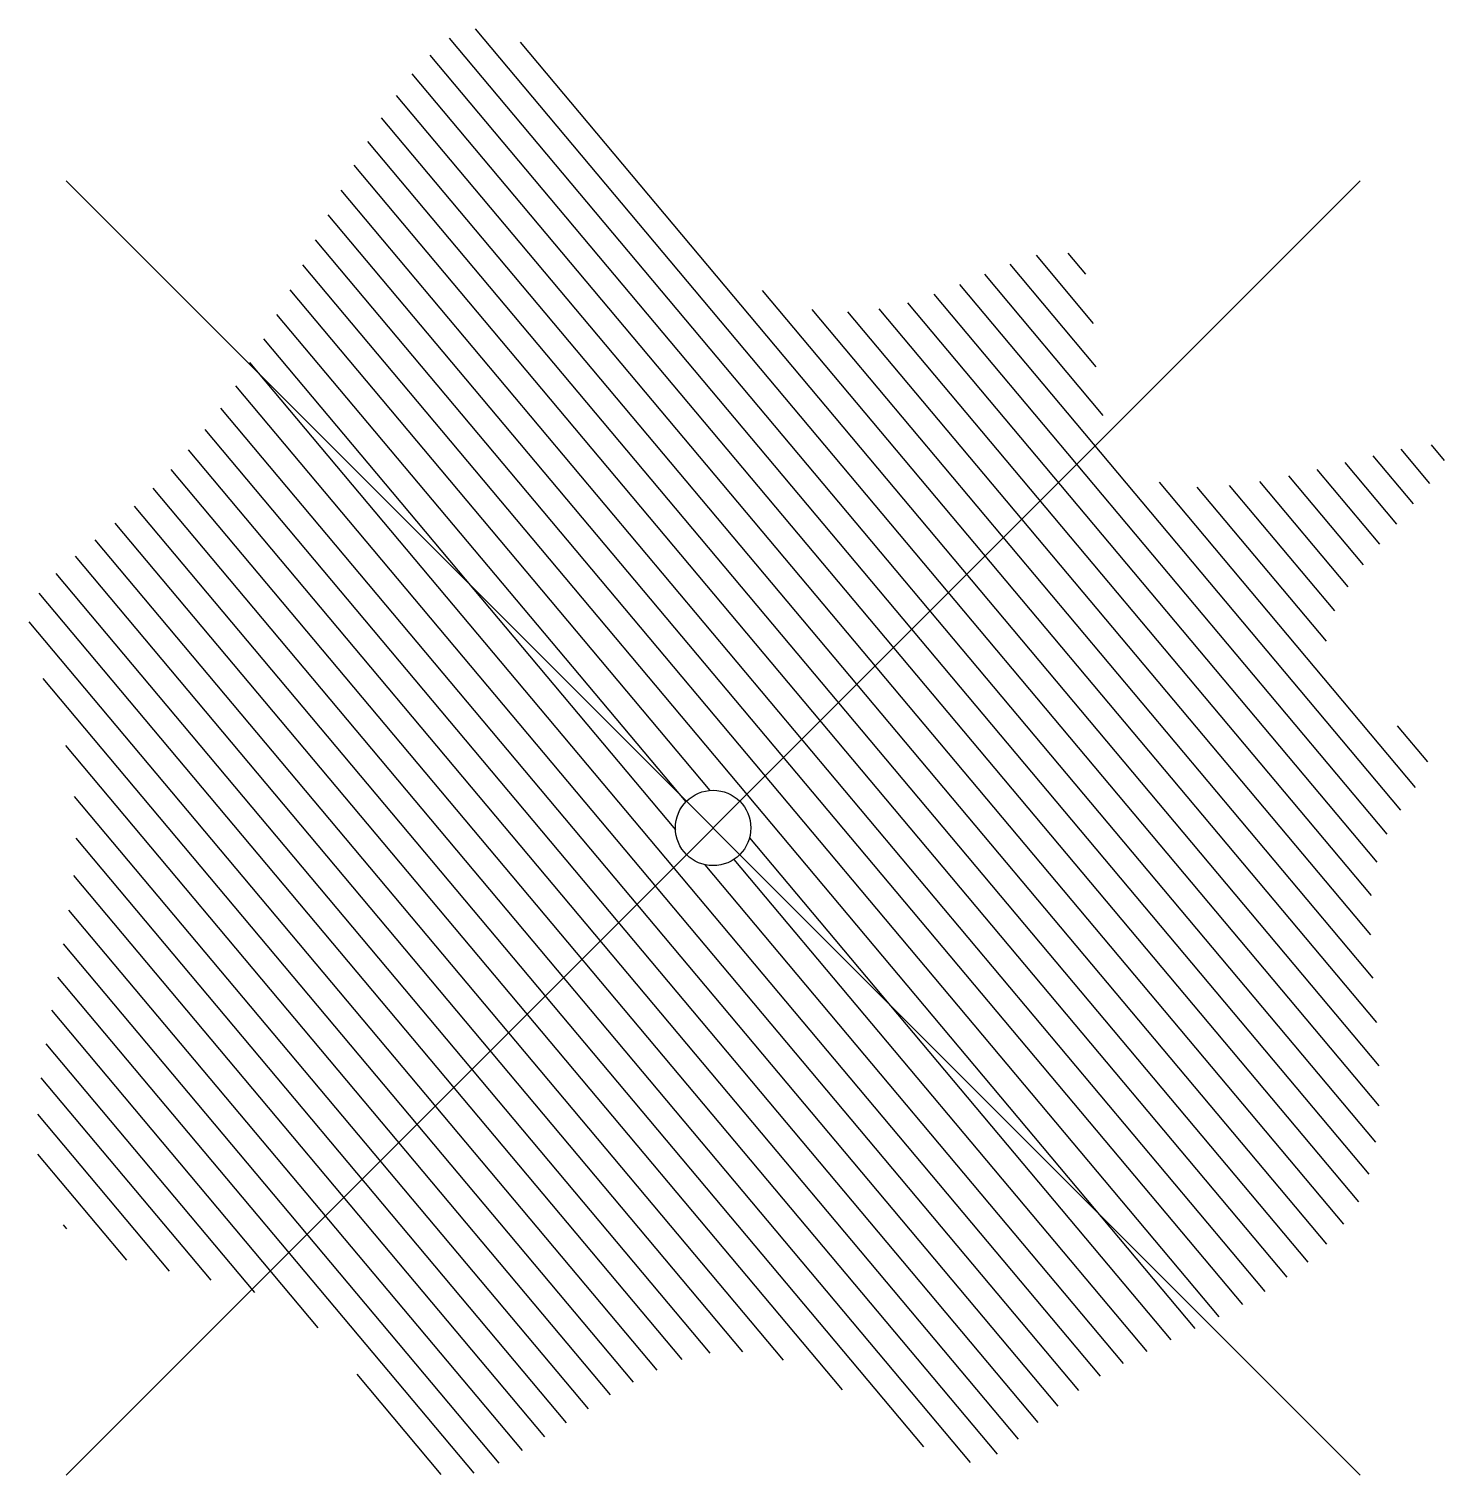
# Model space of a CAD drawing. Header units: metres. Extents: x -4.54 to 4.85, y -4.29 to 5.3.
import ezdxf

# ---------------------------------------------------------------- set-up
doc = ezdxf.new("R2010")
doc.units = ezdxf.units.M
doc.header["$LTSCALE"] = 0.2

msp = doc.modelspace()

# ---------------------------------------------------------------- linework, layer by layer
for p, q in [((-1.5776, 5.3006), (4.4175, -1.844)), ((-1.7506, 5.2403), (4.3955, -2.0842)), ((-1.2794, 5.2118), (4.4176, -1.5776)), ((-1.8795, 5.1275), (4.3499, -2.2964)), ((-1.9986, 5.003), (4.281, -2.4808)), ((-2.1022, 4.8599), (4.1822, -2.6295)), ((-2.2015, 4.7118), (4.0691, -2.7613)), ((-2.2931, 4.5544), (3.9449, -2.8797)), ((-2.3837, 4.396), (3.806, -2.9806)), ((-2.4695, 4.2317), (3.661, -3.0744)), ((-2.5552, 4.0674), (3.5111, -3.1622)), ((-2.6397, 3.9015), (3.3546, -3.2422)), ((2.1424, 3.7987), (2.5222, 3.3462)), ((2.3532, 3.814), (2.4706, 3.6742)), ((-2.7239, 3.7354), (0.1104, 0.3575)), ((1.8009, 3.6727), (2.5861, 2.737)), ((1.9681, 3.74), (2.5399, 3.0586)), ((-2.809, 3.5704), (-0.0221, 0.249)), ((0.3263, 3.5647), (4.4011, -1.2914)), ((1.6346, 3.6045), (4.5593, 0.119)), ((1.2886, 3.4839), (4.4025, -0.2272)), ((1.4634, 3.542), (4.4704, -0.0416)), ((-2.8955, 3.4069), (-0.1812, 0.1722)), ((0.6546, 3.44), (4.3776, -0.997)), ((0.8911, 3.4246), (4.3605, -0.7101)), ((1.0985, 3.4439), (4.365, -0.4489)), ((-2.9821, 3.2437), (-0.2497, -0.0128)), ((-3.075, 3.0878), (-0.3166, -0.1994)), ((-3.1679, 2.932), (2.4243, -3.7324)), ((-3.2687, 2.7858), (2.287, -3.8353)), ((-3.3722, 2.6426), (2.1546, -3.9441)), ((-3.4827, 2.5077), (2.0231, -4.0538)), ((4.5631, 2.5129), (4.7536, 2.2858)), ((4.7631, 2.541), (4.8494, 2.4382)), ((4.1908, 2.4236), (4.5328, 2.016)), ((4.3759, 2.4695), (4.6444, 2.1494)), ((-3.5967, 2.3772), (1.8837, -4.1542)), ((3.8167, 2.3364), (4.3132, 1.7448)), ((4.0054, 2.378), (4.4209, 1.8829)), ((-3.7175, 2.2546), (1.7064, -4.2093)), ((2.9583, 2.2935), (4.6577, 0.2682)), ((3.2088, 2.2614), (4.0672, 1.2384)), ((3.4239, 2.2715), (4.1214, 1.4403)), ((3.6258, 2.2974), (4.2115, 1.5995)), ((-3.8407, 2.135), (1.395, -4.1047)), ((-3.97, 2.0225), (0.8552, -3.728)), ((-4.1008, 1.9119), (0.4652, -3.5297)), ((-4.2323, 1.8022), (0.1955, -3.4747)), ((-4.3606, 1.6886), (-0.0211, -3.4831)), ((-4.4736, 1.5567), (-0.208, -3.5268)), ((-4.539, 1.3682), (-0.3726, -3.5971)), ((-4.4462, 0.9911), (-0.5303, -3.6757)), ((4.538, 0.6773), (4.7389, 0.4379)), ((-4.2973, 0.5471), (-0.6824, -3.7609)), ((0.1104, 0.3575), (3.1967, -3.3205)), ((-4.2378, 0.2097), (-0.8286, -3.8531)), ((-4.2285, -0.0679), (-0.9742, -3.9461)), ((0.2414, -0.065), (3.0369, -3.3966)), ((-0.3166, -0.1994), (2.568, -3.6373)), ((-0.0559, -0.2437), (2.7213, -3.5534)), ((0.1381, -0.2084), (2.878, -3.4736)), ((-4.2443, -0.3155), (-1.1191, -4.04)), ((-4.2758, -0.5445), (-1.2672, -4.1299)), ((-4.3111, -0.7688), (-1.4208, -4.2134)), ((-4.3498, -0.9893), (-1.5874, -4.2813)), ((-4.389, -1.209), (-2.6214, -3.3156)), ((-4.4263, -1.431), (-3.0417, -3.0811)), ((-4.4603, -1.657), (-3.3327, -3.0009)), ((-4.482, -1.8977), (-3.6079, -2.9394)), ((-4.4824, -2.1637), (-3.8925, -2.8667)), ((-4.3129, -2.6322), (-4.2898, -2.6596)), ((-2.3634, -3.623), (-1.8053, -4.2881))]:
    msp.add_line(p, q)
at = {"lineweight": -3}
for p, q in [((-4.2929, 4.2929), (4.2929, -4.2929)), ((4.2929, 4.2929), (-4.2929, -4.2929))]:
    msp.add_line(p, q, dxfattribs=at)
msp.add_circle((0, 0), 0.25)

doc.saveas('drawing.dxf')
